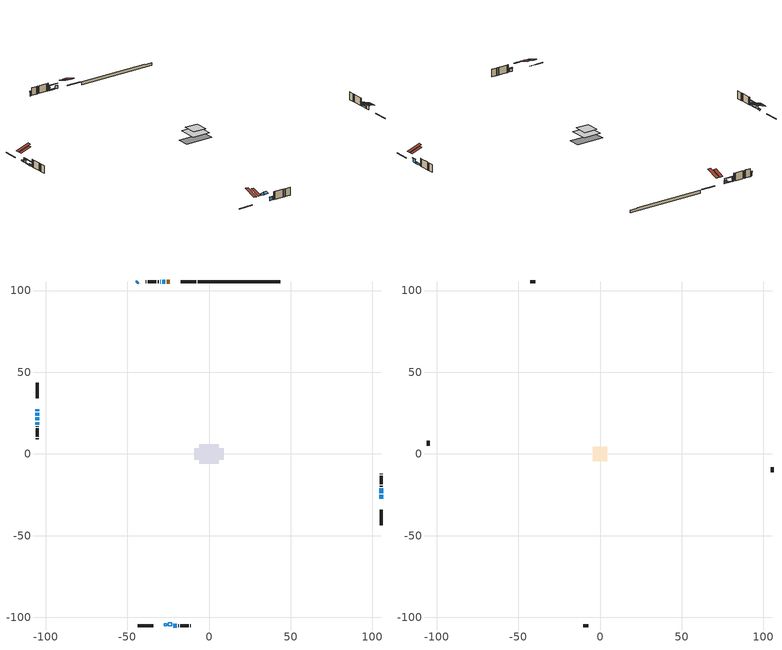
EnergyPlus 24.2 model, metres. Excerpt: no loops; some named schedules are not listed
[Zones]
conditioned space
 floor adiabatic (AdiabaticFloorConstruction): -5.83,-5.83 -5.83,5.83 5.83,5.83 5.83,-5.83 z3.39
 floor foundation (Slab1 construction): -9,-3.6 -9,3.6 9,3.6 9,-3.6 z-1.08
 wall outside (RimJoist1 construction): -7.74,105.22 -17.19,105.22 / -43.58,-105.22 -34.13,-105.22 / -105.22,43.58 -105.22,34.13 / 105.22,-43.58 105.22,-34.13 z0.95:1.25
 wall outside (AdiabaticWallConstruction 1): -24.04,105.22 -25.76,105.22 z0.95:2.98
 wall outside (AdiabaticWallConstruction): 105.22,-27.29 105.22,-25 / -43.58,105.22 -44.12,104.68 z0.95:3.39; -105.22,27.29 -105.22,26.22 z0.95:1.61; -105.22,25.29 -105.22,23.46 / -21.75,-105.22 -19.87,-105.22 z0.95:2.98; -26.68,105.22 -28.72,105.22 / -105.22,22.53 -105.22,20.5 z0.95:1.46; 105.22,-24.07 105.22,-20.82 / -105.22,19.57 -105.22,17.95 z0.95:1.92; -29.64,105.22 -29.85,105.22 z0.95:2.83
 wall outside (Wall1 construction): -30.78,105.22 -31.24,105.22 / -18.94,-105.22 -18.47,-105.22 / -105.22,17.02 -105.22,16.55 / 105.22,-19.89 105.22,-19.42 z0.95:5.83
 wall outside (Wall2 construction): -32.17,105.22 -37.36,105.22 / -17.54,-105.22 -12.35,-105.22 / -105.22,15.62 -105.22,10.43 / 105.22,-18.5 105.22,-13.3 z0.95:5.83
 wall outside (Wall3 construction): -38.29,105.22 -38.67,105.22 / -11.42,-105.22 -11.04,-105.22 / -105.22,9.5 -105.22,9.12 / 105.22,-12.38 105.22,-11.99 z0.95:5.83
 wall foundation (FoundationWall1 construction): -6.81,105.22,-1.08 -6.81,105.22,0.95 38.54,105.22,0.95 38.54,105.22,0.54 43.58,105.22,0.54 43.58,105.22,-1.08
 window (WindowConstruction): 105.22,-27.28 105.22,-25 z0.95:3.39
 window (WindowConstruction 6): -105.22,27.28 -105.22,26.22 z0.95:1.61
 window (WindowConstruction 7): -105.22,25.29 -105.22,23.46 z0.95:2.98
 window (WindowConstruction 8): -26.68,105.22 -28.71,105.22 z0.95:1.46
 window (WindowConstruction 9): -105.22,22.53 -105.22,20.5 z0.95:1.46
 window (WindowConstruction 1): -43.58,105.22 -44.12,104.68 z0.95:3.39
 window (WindowConstruction 2): 105.22,-24.07 105.22,-20.82 z0.95:1.92
 window (WindowConstruction 3): -29.64,105.22 -29.85,105.22 z0.95:2.83
 window (WindowConstruction 4): -21.75,-105.22 -19.87,-105.22 z0.95:2.98
 window (WindowConstruction 5): -105.22,19.57 -105.22,17.95 z0.95:1.92
 door (Door): -24.04,105.22 -25.76,105.22 z0.95:2.98
 ceiling adiabatic (AdiabaticFloorConstruction): 5.83,-5.83 5.83,5.83 -5.83,5.83 -5.83,-5.83 z3.39
 roof outside (Roof2 construction): -23.11,105.22,5.83 -23.11,98.23,8.16 -21.27,98.23,8.16 -21.27,105.22,5.83; -28.21,-105.22,5.83 -28.21,-98.23,8.16 -30.06,-98.23,8.16 -30.06,-105.22,5.83; -105.22,28.21,5.83 -98.23,28.21,8.16 -98.23,30.06,8.16 -105.22,30.06,5.83; 105.22,-28.21,5.83 98.23,-28.21,8.16 98.23,-30.06,8.16 105.22,-30.06,5.83
 roof outside (AdiabaticRoofConstruction): -25.76,-105.22,5.83 -25.76,-103.77,6.31 -27.29,-103.77,6.31 -27.29,-105.22,5.83; -22.68,-105.22,5.83 -22.68,-103.17,6.51 -24.83,-103.17,6.51 -24.83,-105.22,5.83
 skylight (SkylightConstruction): -25.76,-105.22,5.83 -25.76,-103.77,6.31 -27.28,-103.77,6.31 -27.28,-105.22,5.83
 skylight (SkylightConstruction 1): -22.68,-105.22,5.83 -22.68,-103.17,6.51 -24.83,-103.17,6.51 -24.83,-105.22,5.83
attic - vented
 floor to conditioned space (Floor1 construction Reversed): -4.33,-4.33 -4.33,4.33 4.33,4.33 4.33,-4.33 z5.83
 wall outside (Wall4 construction): -39.6,105.22 -42.65,105.22 / -10.11,-105.22 -7.06,-105.22 / -105.22,8.19 -105.22,5.14 / 105.22,-11.07 105.22,-8.01 z0.95:5.83
 roof outside (Roof1 construction): -20.34,105.22,5.83 -20.34,96.79,8.64 -18.12,96.79,8.64 -18.12,105.22,5.83; -30.98,-105.22,5.83 -30.98,-96.79,8.64 -33.2,-96.79,8.64 -33.2,-105.22,5.83; -105.22,30.98,5.83 -96.79,30.98,8.64 -96.79,33.2,8.64 -105.22,33.2,5.83; 105.22,-30.98,5.83 96.79,-30.98,8.64 96.79,-33.2,8.64 105.22,-33.2,5.83
shading: 105.22,-24.8 105.22,-27.49 105.63,-27.49 105.63,-24.8 z3.59; -105.22,26.02 -105.22,27.49 -105.63,27.49 -105.63,26.02 z1.81; -105.22,23.26 -105.22,25.49 -105.63,25.49 -105.63,23.26 z3.18; -31.35,105.22 -24.05,105.22 -24.05,105.63 -31.35,105.63 z4.1; -105.22,17.86 -105.22,25.17 -105.63,25.17 -105.63,17.86 z4.1; -44.26,104.53 -43.44,105.36 -43.73,105.65 -44.55,104.83 z3.59; 105.22,-20.62 105.22,-24.27 105.63,-24.27 105.63,-20.62 z2.12; -30.05,105.22 -29.44,105.22 -29.44,105.63 -30.05,105.63 z3.03; -19.67,-105.22 -21.95,-105.22 -21.95,-105.63 -19.67,-105.63 z3.18; -105.22,17.75 -105.22,19.77 -105.63,19.77 -105.63,17.75 z2.12
[Building]
Building 1: Terrain=Suburbs
[Site:Location]
Edmonton Intl AP_AB: Latitude {deg}=53.31; Longitude {deg}=-113.58; Time Zone {hr}=-7; Elevation {m}=723; Keep Site Location Information=Yes
[Site:GroundTemperature:Shallow]
-1.56185, -3.61833, -3.78302, -2.80711, 1.11059, 5.01004, 8.39065, 10.5322, 10.7141, 8.97234, 5.67794, 1.89811
[Site:WaterMainsTemperature]
Calculation Method=Schedule; Temperature Schedule=mains temperature schedule
[Material] Roughness=Rough; Thermal Absorptance=0.9
Name | Thickness {m} | Conductivity {W/m-K} | Density {kg/m3} | Specific Heat {J/kg-K} | Solar Absorptance | Visible Absorptance
asphalt or fiberglass shingles | 0.00635 | 0.162714 | 1121.4 | 1465.45 | 0.4 | 0.4
asphalt or fiberglass shingles 1 | 0.00635 | 0.162714 | 1121.4 | 1465.45 | 0.7 | 0.7
ceiling stud and cavity | 0.1397 | 0.0763592 | 65.682 | 1177.47 | 0.7 | 0.7
concrete 4.0 in. | 0.1016 | 1.803125 | 2242.8 | 837.4 | 0.7 | 0.7
concrete 8.0 in. | 0.2032 | 1.803125 | 2242.8 | 837.4 | 0.7 | 0.7
door material | 0.04445 | 0.188738 | 512.64 | 1214.23 | 0.7 | 0.7
exterior vertical ins | 0.00180759 | 0.029427 | 32.04 | 1214.23 | 0.7 | 0.7
floor covering | 0.0127 | 0.0433444 | 54.468 | 1339.84 | 0.6 | 0.6
floor rigid ins; roof rigid ins 1; wall rigid ins | 0.512978 | 0.029427 | 32.04 | 1214.23 | 0.7 | 0.7
floor stud and cavity | 0.1397 | 1.75129 | 37.0049 | 1207.88 | 0.7 | 0.7
furniture material conditioned space 1 | 0.1524 | 0.115458 | 640.8 | 1214.23 | 0.6 | 0.6
gypsum board | 0.0127 | 0.160291 | 801 | 837.4 | 0.6 | 0.6
osb sheathing 0.5 in. | 0.0127 | 0.115458 | 512.64 | 1214.23 | 0.7 | 0.7
osb sheathing 0.75 in. | 0.01905 | 0.115458 | 512.64 | 1214.23 | 0.7 | 0.7
rim joist stud and cavity | 0.0508 | 0.107068 | 50.32683 | 1063.81 | 0.6 | 0.6
roof rigid ins | 0.051816 | 0.029427 | 32.04 | 1214.23 | 0.7 | 0.7
roof stud and cavity | 0.2032 | 0.16976 | 78.34581 | 1123.46 | 0.7 | 0.7
roof stud and cavity 1 | 0.18415 | 1.78685 | 37.0049 | 1207.88 | 0.6 | 0.6
wall stud and cavity | 0.1397 | 0.0893451 | 139.0536 | 1170.24 | 0.7 | 0.7
wall stud and cavity 1 | 0.1397 | 0.084134 | 139.0536 | 1170.24 | 0.7 | 0.7
wall stud and cavity 2 | 0.1397 | 0.0923614 | 139.0536 | 1170.24 | 0.7 | 0.7
wall stud and cavity 3 | 0.0889 | 6.1454 | 50.32683 | 1063.81 | 0.6 | 0.6
wall stud and cavity 4 | 0.0889 | 0.380278 | 52.3479 | 1209.89 | 0.7 | 0.7
wall stud and cavity 5 | 0.0889 | 0.391764 | 83.0341 | 1211.67 | 0.7 | 0.7
wood siding | 0.0254 | 0.102417 | 544.68 | 1172.36 | 0.4 | 0.4
wood siding 1 | 0.00254 | 0.102417 | 544.68 | 1172.36 | 0.4 | 0.4
wood siding 2; wood siding 3; wood siding 4 | 0.0254 | 0.102417 | 544.68 | 1172.36 | 0.7 | 0.7
[WindowMaterial:SimpleGlazingSystem]
Name | U-Factor {W/m2-K} | Solar Heat Gain Coefficient
SkylightMaterial | 4.24289 | 0.7482
SkylightMaterial 1 | 3.87048 | 0.7511
WindowMaterial | 2.929848 | 0.66
WindowMaterial 1 | 1.82604 | 0.51
WindowMaterial 2 | 3.15243 | 0.45
WindowMaterial 3 | 4.20286 | 0.68
WindowMaterial 4 | 2.0191 | 0.45
WindowMaterial 5 | 4.21762 | 0.68
WindowMaterial 6 | 5.10679 | 0.5
[Construction]
AdiabaticFloorConstruction: floor stud and cavity, floor rigid ins, osb sheathing 0.75 in., floor covering
AdiabaticRoofConstruction: asphalt or fiberglass shingles 1, roof rigid ins 1, osb sheathing 0.75 in., roof stud and cavity 1
AdiabaticWallConstruction: wood siding 3, wall rigid ins, wall stud and cavity 4, gypsum board
AdiabaticWallConstruction 1: wood siding 4, wall rigid ins, wall stud and cavity 4, gypsum board
Door: door material
Floor1 construction Reversed: gypsum board, ceiling stud and cavity
FoundationWall1 construction: concrete 8.0 in.
furniture construction conditioned space 1: furniture material conditioned space 1
PartitionWallConstruction: gypsum board, wall stud and cavity 5, gypsum board
RimJoist1 construction: wood siding 2, rim joist stud and cavity
Roof1 construction: asphalt or fiberglass shingles
Roof2 construction: asphalt or fiberglass shingles, roof rigid ins, osb sheathing 0.75 in., roof stud and cavity, gypsum board
SkylightConstruction: SkylightMaterial
SkylightConstruction 1: SkylightMaterial 1
Slab1 construction: concrete 4.0 in.
Wall1 construction: wood siding, osb sheathing 0.5 in., wall stud and cavity, gypsum board
Wall2 construction: wood siding, osb sheathing 0.5 in., wall stud and cavity 1, gypsum board
Wall3 construction: wood siding, osb sheathing 0.5 in., wall stud and cavity 2, gypsum board
Wall4 construction: wood siding 1, wall stud and cavity 3
WindowConstruction; WindowConstruction 1: WindowMaterial
WindowConstruction 2; WindowConstruction 5: WindowMaterial 1
WindowConstruction 3: WindowMaterial 2
WindowConstruction 4: WindowMaterial 3
WindowConstruction 6: WindowMaterial 4
WindowConstruction 7: WindowMaterial 5
WindowConstruction 8; WindowConstruction 9: WindowMaterial 6
[Zone] Multiplier=1; Part of Total Floor Area=Yes
Name | Volume {m3}
attic - vented | 34.1163
conditioned space | 647.9
[Space]
Name | Zone | Volume {m3}
attic - vented 1 | attic - vented | 34.1163
conditioned space 1 | conditioned space | 647.9
[ZoneInfiltration:EffectiveLeakageArea]
infil attic - vented 1: Zone or Space=attic - vented 1; Schedule=Always On Discrete; Effective Air Leakage Area {cm2}=2602.78; Stack Coefficient=0.000534423; Wind Coefficient=1.56193e-05
[ZoneMixing]
whole house fan mix: Zone or Space=attic - vented; Schedule=Always On Continuous; Design Flow Rate Calculation Method=Flow/Zone; Design Flow Rate {m3/s}=0; Source Zone or Space=conditioned space
[SurfaceProperty:ExposedFoundationPerimeter]
Slab1: Exposed Perimeter Calculation Method=TotalExposedPerimeter; Total Exposed Perimeter {m}=50.395
[InternalMass] Zone or ZoneList=conditioned space; Space or SpaceList=conditioned space 1
Name | Construction | Surface Area {m2}
furniture mass conditioned space 1 | furniture construction conditioned space 1 | 106.284
partition wall mass | PartitionWallConstruction | 265.71
[Lights]
interior lighting: Zone or ZoneList or Space or SpaceList=conditioned space 1; Schedule=interior lighting schedule; Design Level Calculation Method=LightingLevel; Lighting Level {W}=343.2; Return Air Fraction=0; Fraction Radiant=0.6; Fraction Visible=0.2; Fraction Replaceable=1
[People]
occupants: Zone or ZoneList or Space or SpaceList=conditioned space 1; Number of People Schedule=occupants schedule; Number of People Calculation Method=People; Number of People=3; Fraction Radiant=0.314171; Sensible Heat Fraction=0.56303; Activity Level Schedule=occupants activity schedule; Carbon Dioxide Generation Rate {m3/s-W}=0; Enable ASHRAE 55 Comfort Warnings=No; Mean Radiant Temperature Calculation Type=EnclosureAveraged
[ElectricEquipment] Zone or ZoneList or Space or SpaceList=conditioned space 1; Design Level Calculation Method=EquipmentLevel
Name | Schedule | Design Level {W} | Fraction Latent | Fraction Radiant | Fraction Lost
clothes dryer | clothes dryer schedule | 140.772 | 0.015 | 0.081 | 0.85
clothes washer | clothes washer schedule | 32.1985 | 0.03 | 0.162 | 0.7
cooking range | cooking range schedule | 215.147 | 0.08 | 0.432 | 0.2
dishwasher | dishwasher schedule | 66.8632 | 0.3 | 0.18 | 0.4
fridge | fridge schedule | 72.9452 | 0 | 0.6 | 0
mech vent bath fan 0 | mech vent bath fan 0 schedule | 50.2 | 0 | 0 | 1
mech vent bath fan 1 | mech vent bath fan 1 schedule | 50.2 | 0 | 0 | 1
mech vent house fan | mech vent house fan schedule | 0 | 0 | 0 | 1
mech vent house fan cfis | mech vent house fan cfis schedule | 0 | 0 | 0 | 0
mech vent range fan 0 | mech vent range fan 0 schedule | 57 | 0 | 0 | 1
misc plug loads | misc plug loads schedule | 494.7 | 0.045 | 0.513 | 0.1
whole house fan | Always On Discrete | 0 | 0 | 0 | 1
[OtherEquipment] Zone or ZoneList or Space or SpaceList=conditioned space 1; Design Level Calculation Method=EquipmentLevel
Name | Fuel Type | Schedule | Design Level {W} | Fraction Latent | Fraction Radiant | Fraction Lost
clothes dryer 1 | Electricity | clothes dryer schedule | 0 | 0.015 | 0.081 | 0.85
cooking range 1 | Electricity | cooking range schedule | 0 | 0.08 | 0.432 | 0.2
general water use latent | None | general water use schedule | 62.594 | 1 | 0 | 0
general water use sensible | None | general water use schedule | -61.6891 | 0 | 0.6 | 0
mech vent house fan latent load | None | Always On Discrete | 0 | 1 | 0 | 0
mech vent house fan sensible load | None | Always On Discrete | 0 | 0 | 0 | 0
water heater energy adjustment1 | NaturalGas | Always On Discrete | 0.01 | 0 | 0 | 1
[ZoneInfiltration:DesignFlowRate] Zone or ZoneList or Space or SpaceList=conditioned space 1; Schedule=Always On Discrete; Design Flow Rate Calculation Method=Flow/Zone; Design Flow Rate {m3/s}=0
infil flow; natural vent flow; whole house fan flow
[Foundation:Kiva]
Foundation Kiva 1: Initial Indoor Air Temperature {C}=18; Wall Height Above Grade {m}=0.950001; Wall Depth Below Slab {m}=0.2032; Custom Block Material Name 1=exterior vertical ins; Custom Block Depth 1 {m}=2.03; Custom Block X Position 1 {m}=0.2032; Custom Block Z Position 1 {m}=0
[Foundation:Kiva:Settings]
Soil Conductivity {W/m-K}=0.849921; Soil Density {kg/m3}=1842.3; Soil Specific Heat {J/kg-K}=418.7; Ground Solar Absorptivity=0.9; Ground Thermal Absorptivity=0.9; Ground Surface Roughness {m}=0.03; Far-Field Width {m}=40; Deep-Ground Boundary Condition=ZeroFlux; Deep-Ground Depth {m}=40; Minimum Cell Dimension {m}=0.2; Maximum Cell Growth Coefficient=3; Simulation Timestep=Timestep
[Exterior:Lights]
exterior lighting: Schedule=exterior lighting schedule; Design Level {W}=75.6
[Schedule:Constant]
Name | Hourly Value
Always On Continuous; mech vent house fan schedule; mech vent house fan cfis schedule; Always On Discrete | 1
occupants activity schedule | 117.228
fridge schedule | 0
[Schedule:Week:Daily]
interior lighting schedule Week Rule - Jan1-Jan27: interior lighting schedule day, interior lighting schedule day, interior lighting schedule day, interior lighting schedule day, interior lighting schedule day, interior lighting schedule day, interior lighting schedule day, interior lighting schedule default day, interior lighting schedule default day, interior lighting schedule default day, interior lighting schedule default day, interior lighting schedule default day
interior lighting schedule Week Rule - Jan28-Feb3: interior lighting schedule day, interior lighting schedule day, interior lighting schedule day, interior lighting schedule day, interior lighting schedule day 1, interior lighting schedule day 1, interior lighting schedule day 1, interior lighting schedule default day, interior lighting schedule default day, interior lighting schedule default day, interior lighting schedule default day, interior lighting schedule default day
interior lighting schedule Week Rule - Feb4-Feb24: interior lighting schedule day 1, interior lighting schedule day 1, interior lighting schedule day 1, interior lighting schedule day 1, interior lighting schedule day 1, interior lighting schedule day 1, interior lighting schedule day 1, interior lighting schedule default day, interior lighting schedule default day, interior lighting schedule default day, interior lighting schedule default day, interior lighting schedule default day
interior lighting schedule Week Rule - Feb25-Mar3: interior lighting schedule day 1, interior lighting schedule day 1, interior lighting schedule day 1, interior lighting schedule day 1, interior lighting schedule day 2, interior lighting schedule day 2, interior lighting schedule day 2, interior lighting schedule default day, interior lighting schedule default day, interior lighting schedule default day, interior lighting schedule default day, interior lighting schedule default day
interior lighting schedule Week Rule - Mar4-Mar31: interior lighting schedule day 2, interior lighting schedule day 2, interior lighting schedule day 2, interior lighting schedule day 2, interior lighting schedule day 2, interior lighting schedule day 2, interior lighting schedule day 2, interior lighting schedule default day, interior lighting schedule default day, interior lighting schedule default day, interior lighting schedule default day, interior lighting schedule default day
interior lighting schedule Week Rule - Apr1-Apr28: interior lighting schedule day 3, interior lighting schedule day 3, interior lighting schedule day 3, interior lighting schedule day 3, interior lighting schedule day 3, interior lighting schedule day 3, interior lighting schedule day 3, interior lighting schedule default day, interior lighting schedule default day, interior lighting schedule default day, interior lighting schedule default day, interior lighting schedule default day
interior lighting schedule Week Rule - Apr29-May5: interior lighting schedule day 3, interior lighting schedule day 3, interior lighting schedule day 4, interior lighting schedule day 4, interior lighting schedule day 4, interior lighting schedule day 4, interior lighting schedule day 4, interior lighting schedule default day, interior lighting schedule default day, interior lighting schedule default day, interior lighting schedule default day, interior lighting schedule default day
interior lighting schedule Week Rule - May6-May26: interior lighting schedule day 4, interior lighting schedule day 4, interior lighting schedule day 4, interior lighting schedule day 4, interior lighting schedule day 4, interior lighting schedule day 4, interior lighting schedule day 4, interior lighting schedule default day, interior lighting schedule default day, interior lighting schedule default day, interior lighting schedule default day, interior lighting schedule default day
interior lighting schedule Week Rule - May27-Jun2: interior lighting schedule day 4, interior lighting schedule day 4, interior lighting schedule day 4, interior lighting schedule day 4, interior lighting schedule day 4, interior lighting schedule day 5, interior lighting schedule day 5, interior lighting schedule default day, interior lighting schedule default day, interior lighting schedule default day, interior lighting schedule default day, interior lighting schedule default day
interior lighting schedule Week Rule - Jun3-Jun30: interior lighting schedule day 5, interior lighting schedule day 5, interior lighting schedule day 5, interior lighting schedule day 5, interior lighting schedule day 5, interior lighting schedule day 5, interior lighting schedule day 5, interior lighting schedule default day, interior lighting schedule default day, interior lighting schedule default day, interior lighting schedule default day, interior lighting schedule default day
interior lighting schedule Week Rule - Jul1-Jul28: interior lighting schedule day 6, interior lighting schedule day 6, interior lighting schedule day 6, interior lighting schedule day 6, interior lighting schedule day 6, interior lighting schedule day 6, interior lighting schedule day 6, interior lighting schedule default day, interior lighting schedule default day, interior lighting schedule default day, interior lighting schedule default day, interior lighting schedule default day
interior lighting schedule Week Rule - Jul29-Aug4: interior lighting schedule day 6, interior lighting schedule day 6, interior lighting schedule day 6, interior lighting schedule day 7, interior lighting schedule day 7, interior lighting schedule day 7, interior lighting schedule day 7, interior lighting schedule default day, interior lighting schedule default day, interior lighting schedule default day, interior lighting schedule default day, interior lighting schedule default day
interior lighting schedule Week Rule - Aug5-Aug25: interior lighting schedule day 7, interior lighting schedule day 7, interior lighting schedule day 7, interior lighting schedule day 7, interior lighting schedule day 7, interior lighting schedule day 7, interior lighting schedule day 7, interior lighting schedule default day, interior lighting schedule default day, interior lighting schedule default day, interior lighting schedule default day, interior lighting schedule default day
interior lighting schedule Week Rule - Aug26-Sep1: interior lighting schedule day 7, interior lighting schedule day 7, interior lighting schedule day 7, interior lighting schedule day 7, interior lighting schedule day 7, interior lighting schedule day 7, interior lighting schedule day 8, interior lighting schedule default day, interior lighting schedule default day, interior lighting schedule default day, interior lighting schedule default day, interior lighting schedule default day
interior lighting schedule Week Rule - Sep2-Sep29: interior lighting schedule day 8, interior lighting schedule day 8, interior lighting schedule day 8, interior lighting schedule day 8, interior lighting schedule day 8, interior lighting schedule day 8, interior lighting schedule day 8, interior lighting schedule default day, interior lighting schedule default day, interior lighting schedule default day, interior lighting schedule default day, interior lighting schedule default day
interior lighting schedule Week Rule - Sep30-Oct6: interior lighting schedule day 8, interior lighting schedule day 9, interior lighting schedule day 9, interior lighting schedule day 9, interior lighting schedule day 9, interior lighting schedule day 9, interior lighting schedule day 9, interior lighting schedule default day, interior lighting schedule default day, interior lighting schedule default day, interior lighting schedule default day, interior lighting schedule default day
interior lighting schedule Week Rule - Oct7-Oct27: interior lighting schedule day 9, interior lighting schedule day 9, interior lighting schedule day 9, interior lighting schedule day 9, interior lighting schedule day 9, interior lighting schedule day 9, interior lighting schedule day 9, interior lighting schedule default day, interior lighting schedule default day, interior lighting schedule default day, interior lighting schedule default day, interior lighting schedule default day
interior lighting schedule Week Rule - Oct28-Nov3: interior lighting schedule day 9, interior lighting schedule day 9, interior lighting schedule day 9, interior lighting schedule day 9, interior lighting schedule day 10, interior lighting schedule day 10, interior lighting schedule day 10, interior lighting schedule default day, interior lighting schedule default day, interior lighting schedule default day, interior lighting schedule default day, interior lighting schedule default day
interior lighting schedule Week Rule - Nov4-Nov24: interior lighting schedule day 10, interior lighting schedule day 10, interior lighting schedule day 10, interior lighting schedule day 10, interior lighting schedule day 10, interior lighting schedule day 10, interior lighting schedule day 10, interior lighting schedule default day, interior lighting schedule default day, interior lighting schedule default day, interior lighting schedule default day, interior lighting schedule default day
interior lighting schedule Week Rule - Nov25-Dec1: interior lighting schedule day 10, interior lighting schedule day 10, interior lighting schedule day 10, interior lighting schedule day 10, interior lighting schedule day 10, interior lighting schedule day 10, interior lighting schedule day 11, interior lighting schedule default day, interior lighting schedule default day, interior lighting schedule default day, interior lighting schedule default day, interior lighting schedule default day
interior lighting schedule Week Rule - Dec2-Dec31: interior lighting schedule day 11, interior lighting schedule day 11, interior lighting schedule day 11, interior lighting schedule day 11, interior lighting schedule day 11, interior lighting schedule day 11, interior lighting schedule day 11, interior lighting schedule default day, interior lighting schedule default day, interior lighting schedule default day, interior lighting schedule default day, interior lighting schedule default day
occupants schedule Week Rule - Jan1-Dec31: occupants schedule day, occupants schedule day, occupants schedule day, occupants schedule day, occupants schedule day, occupants schedule day, occupants schedule day, occupants schedule default day, occupants schedule default day, occupants schedule default day, occupants schedule default day, occupants schedule default day
clothes dryer schedule Week Rule - Jan1-Dec31: clothes dryer schedule day, clothes dryer schedule day, clothes dryer schedule day, clothes dryer schedule day, clothes dryer schedule day, clothes dryer schedule day, clothes dryer schedule day, clothes dryer schedule default day, clothes dryer schedule default day, clothes dryer schedule default day, clothes dryer schedule default day, clothes dryer schedule default day
clothes washer schedule Week Rule - Jan1-Dec31: clothes washer schedule day, clothes washer schedule day, clothes washer schedule day, clothes washer schedule day, clothes washer schedule day, clothes washer schedule day, clothes washer schedule day, clothes washer schedule default day, clothes washer schedule default day, clothes washer schedule default day, clothes washer schedule default day, clothes washer schedule default day
cooking range schedule Week Rule - Jan1-Dec31: cooking range schedule day, cooking range schedule day, cooking range schedule day, cooking range schedule day, cooking range schedule day, cooking range schedule day, cooking range schedule day, cooking range schedule default day, cooking range schedule default day, cooking range schedule default day, cooking range schedule default day, cooking range schedule default day
dishwasher schedule Week Rule - Jan1-Dec31: dishwasher schedule day, dishwasher schedule day, dishwasher schedule day, dishwasher schedule day, dishwasher schedule day, dishwasher schedule day, dishwasher schedule day, dishwasher schedule default day, dishwasher schedule default day, dishwasher schedule default day, dishwasher schedule default day, dishwasher schedule default day
mech vent bath fan 0 schedule Week Rule - Jan1-Dec31: mech vent bath fan 0 schedule day, mech vent bath fan 0 schedule day, mech vent bath fan 0 schedule day, mech vent bath fan 0 schedule day, mech vent bath fan 0 schedule day, mech vent bath fan 0 schedule day, mech vent bath fan 0 schedule day, mech vent bath fan 0 schedule default day, mech vent bath fan 0 schedule default day, mech vent bath fan 0 schedule default day, mech vent bath fan 0 schedule default day, mech vent bath fan 0 schedule default day
mech vent bath fan 1 schedule Week Rule - Jan1-Dec31: mech vent bath fan 1 schedule day, mech vent bath fan 1 schedule day, mech vent bath fan 1 schedule day, mech vent bath fan 1 schedule day, mech vent bath fan 1 schedule day, mech vent bath fan 1 schedule day, mech vent bath fan 1 schedule day, mech vent bath fan 1 schedule default day, mech vent bath fan 1 schedule default day, mech vent bath fan 1 schedule default day, mech vent bath fan 1 schedule default day, mech vent bath fan 1 schedule default day
mech vent range fan 0 schedule Week Rule - Jan1-Dec31: mech vent range fan 0 schedule day, mech vent range fan 0 schedule day, mech vent range fan 0 schedule day, mech vent range fan 0 schedule day, mech vent range fan 0 schedule day, mech vent range fan 0 schedule day, mech vent range fan 0 schedule day, mech vent range fan 0 schedule default day, mech vent range fan 0 schedule default day, mech vent range fan 0 schedule default day, mech vent range fan 0 schedule default day, mech vent range fan 0 schedule default day
misc plug loads schedule Week Rule - Jan1-Dec31: misc plug loads schedule day, misc plug loads schedule day, misc plug loads schedule day, misc plug loads schedule day, misc plug loads schedule day, misc plug loads schedule day, misc plug loads schedule day, misc plug loads schedule default day, misc plug loads schedule default day, misc plug loads schedule default day, misc plug loads schedule default day, misc plug loads schedule default day
general water use schedule Week Rule - Jan1-Dec31: general water use schedule day, general water use schedule day, general water use schedule day, general water use schedule day, general water use schedule day, general water use schedule day, general water use schedule day, general water use schedule default day, general water use schedule default day, general water use schedule default day, general water use schedule default day, general water use schedule default day
exterior lighting schedule Week Rule - Jan1-Jan27: exterior lighting schedule day, exterior lighting schedule day, exterior lighting schedule day, exterior lighting schedule day, exterior lighting schedule day, exterior lighting schedule day, exterior lighting schedule day, exterior lighting schedule default day, exterior lighting schedule default day, exterior lighting schedule default day, exterior lighting schedule default day, exterior lighting schedule default day
exterior lighting schedule Week Rule - Jan28-Feb3: exterior lighting schedule day, exterior lighting schedule day, exterior lighting schedule day, exterior lighting schedule day, exterior lighting schedule day 1, exterior lighting schedule day 1, exterior lighting schedule day 1, exterior lighting schedule default day, exterior lighting schedule default day, exterior lighting schedule default day, exterior lighting schedule default day, exterior lighting schedule default day
exterior lighting schedule Week Rule - Feb4-Feb24: exterior lighting schedule day 1, exterior lighting schedule day 1, exterior lighting schedule day 1, exterior lighting schedule day 1, exterior lighting schedule day 1, exterior lighting schedule day 1, exterior lighting schedule day 1, exterior lighting schedule default day, exterior lighting schedule default day, exterior lighting schedule default day, exterior lighting schedule default day, exterior lighting schedule default day
exterior lighting schedule Week Rule - Feb25-Mar3: exterior lighting schedule day 1, exterior lighting schedule day 1, exterior lighting schedule day 1, exterior lighting schedule day 1, exterior lighting schedule day 2, exterior lighting schedule day 2, exterior lighting schedule day 2, exterior lighting schedule default day, exterior lighting schedule default day, exterior lighting schedule default day, exterior lighting schedule default day, exterior lighting schedule default day
exterior lighting schedule Week Rule - Mar4-Mar31: exterior lighting schedule day 2, exterior lighting schedule day 2, exterior lighting schedule day 2, exterior lighting schedule day 2, exterior lighting schedule day 2, exterior lighting schedule day 2, exterior lighting schedule day 2, exterior lighting schedule default day, exterior lighting schedule default day, exterior lighting schedule default day, exterior lighting schedule default day, exterior lighting schedule default day
exterior lighting schedule Week Rule - Apr1-Apr28: exterior lighting schedule day 3, exterior lighting schedule day 3, exterior lighting schedule day 3, exterior lighting schedule day 3, exterior lighting schedule day 3, exterior lighting schedule day 3, exterior lighting schedule day 3, exterior lighting schedule default day, exterior lighting schedule default day, exterior lighting schedule default day, exterior lighting schedule default day, exterior lighting schedule default day
exterior lighting schedule Week Rule - Apr29-May5: exterior lighting schedule day 3, exterior lighting schedule day 3, exterior lighting schedule day 4, exterior lighting schedule day 4, exterior lighting schedule day 4, exterior lighting schedule day 4, exterior lighting schedule day 4, exterior lighting schedule default day, exterior lighting schedule default day, exterior lighting schedule default day, exterior lighting schedule default day, exterior lighting schedule default day
exterior lighting schedule Week Rule - May6-May26: exterior lighting schedule day 4, exterior lighting schedule day 4, exterior lighting schedule day 4, exterior lighting schedule day 4, exterior lighting schedule day 4, exterior lighting schedule day 4, exterior lighting schedule day 4, exterior lighting schedule default day, exterior lighting schedule default day, exterior lighting schedule default day, exterior lighting schedule default day, exterior lighting schedule default day
exterior lighting schedule Week Rule - May27-Jun2: exterior lighting schedule day 4, exterior lighting schedule day 4, exterior lighting schedule day 4, exterior lighting schedule day 4, exterior lighting schedule day 4, exterior lighting schedule day 5, exterior lighting schedule day 5, exterior lighting schedule default day, exterior lighting schedule default day, exterior lighting schedule default day, exterior lighting schedule default day, exterior lighting schedule default day
exterior lighting schedule Week Rule - Jun3-Jun30: exterior lighting schedule day 5, exterior lighting schedule day 5, exterior lighting schedule day 5, exterior lighting schedule day 5, exterior lighting schedule day 5, exterior lighting schedule day 5, exterior lighting schedule day 5, exterior lighting schedule default day, exterior lighting schedule default day, exterior lighting schedule default day, exterior lighting schedule default day, exterior lighting schedule default day
exterior lighting schedule Week Rule - Jul1-Jul28: exterior lighting schedule day 6, exterior lighting schedule day 6, exterior lighting schedule day 6, exterior lighting schedule day 6, exterior lighting schedule day 6, exterior lighting schedule day 6, exterior lighting schedule day 6, exterior lighting schedule default day, exterior lighting schedule default day, exterior lighting schedule default day, exterior lighting schedule default day, exterior lighting schedule default day
exterior lighting schedule Week Rule - Jul29-Aug4: exterior lighting schedule day 6, exterior lighting schedule day 6, exterior lighting schedule day 6, exterior lighting schedule day 7, exterior lighting schedule day 7, exterior lighting schedule day 7, exterior lighting schedule day 7, exterior lighting schedule default day, exterior lighting schedule default day, exterior lighting schedule default day, exterior lighting schedule default day, exterior lighting schedule default day
exterior lighting schedule Week Rule - Aug5-Aug25: exterior lighting schedule day 7, exterior lighting schedule day 7, exterior lighting schedule day 7, exterior lighting schedule day 7, exterior lighting schedule day 7, exterior lighting schedule day 7, exterior lighting schedule day 7, exterior lighting schedule default day, exterior lighting schedule default day, exterior lighting schedule default day, exterior lighting schedule default day, exterior lighting schedule default day
[Schedule:Year]
interior lighting schedule: interior lighting schedule Week Rule - Jan1-Jan27, 1, 1, 1, 27, interior lighting schedule Week Rule - Jan28-Feb3, 1, 28, 2, 3, interior lighting schedule Week Rule - Feb4-Feb24, 2, 4, 2, 24, interior lighting schedule Week Rule - Feb25-Mar3, 2, 25, 3, 3, interior lighting schedule Week Rule - Mar4-Mar31, 3, 4, 3, 31, interior lighting schedule Week Rule - Apr1-Apr28, 4, 1, 4, 28, interior lighting schedule Week Rule - Apr29-May5, 4, 29, 5, 5, interior lighting schedule Week Rule - May6-May26, 5, 6, 5, 26, interior lighting schedule Week Rule - May27-Jun2, 5, 27, 6, 2, interior lighting schedule Week Rule - Jun3-Jun30, 6, 3, 6, 30, interior lighting schedule Week Rule - Jul1-Jul28, 7, 1, 7, 28, interior lighting schedule Week Rule - Jul29-Aug4, 7, 29, 8, 4, interior lighting schedule Week Rule - Aug5-Aug25, 8, 5, 8, 25, interior lighting schedule Week Rule - Aug26-Sep1, 8, 26, 9, 1, interior lighting schedule Week Rule - Sep2-Sep29, 9, 2, 9, 29, interior lighting schedule Week Rule - Sep30-Oct6, 9, 30, 10, 6, interior lighting schedule Week Rule - Oct7-Oct27, 10, 7, 10, 27, interior lighting schedule Week Rule - Oct28-Nov3, 10, 28, 11, 3, interior lighting schedule Week Rule - Nov4-Nov24, 11, 4, 11, 24, interior lighting schedule Week Rule - Nov25-Dec1, 11, 25, 12, 1, interior lighting schedule Week Rule - Dec2-Dec31, 12, 2, 12, 31
occupants schedule: occupants schedule Week Rule - Jan1-Dec31, 1, 1, 12, 31
clothes dryer schedule: clothes dryer schedule Week Rule - Jan1-Dec31, 1, 1, 12, 31
clothes washer schedule: clothes washer schedule Week Rule - Jan1-Dec31, 1, 1, 12, 31
cooking range schedule: cooking range schedule Week Rule - Jan1-Dec31, 1, 1, 12, 31
dishwasher schedule: dishwasher schedule Week Rule - Jan1-Dec31, 1, 1, 12, 31
mech vent bath fan 0 schedule: mech vent bath fan 0 schedule Week Rule - Jan1-Dec31, 1, 1, 12, 31
mech vent bath fan 1 schedule: mech vent bath fan 1 schedule Week Rule - Jan1-Dec31, 1, 1, 12, 31
mech vent range fan 0 schedule: mech vent range fan 0 schedule Week Rule - Jan1-Dec31, 1, 1, 12, 31
misc plug loads schedule: misc plug loads schedule Week Rule - Jan1-Dec31, 1, 1, 12, 31
general water use schedule: general water use schedule Week Rule - Jan1-Dec31, 1, 1, 12, 31
exterior lighting schedule: exterior lighting schedule Week Rule - Jan1-Jan27, 1, 1, 1, 27, exterior lighting schedule Week Rule - Jan28-Feb3, 1, 28, 2, 3, exterior lighting schedule Week Rule - Feb4-Feb24, 2, 4, 2, 24, exterior lighting schedule Week Rule - Feb25-Mar3, 2, 25, 3, 3, exterior lighting schedule Week Rule - Mar4-Mar31, 3, 4, 3, 31, exterior lighting schedule Week Rule - Apr1-Apr28, 4, 1, 4, 28, exterior lighting schedule Week Rule - Apr29-May5, 4, 29, 5, 5, exterior lighting schedule Week Rule - May6-May26, 5, 6, 5, 26, exterior lighting schedule Week Rule - May27-Jun2, 5, 27, 6, 2, exterior lighting schedule Week Rule - Jun3-Jun30, 6, 3, 6, 30, exterior lighting schedule Week Rule - Jul1-Jul28, 7, 1, 7, 28, exterior lighting schedule Week Rule - Jul29-Aug4, 7, 29, 8, 4, exterior lighting schedule Week Rule - Aug5-Aug25, 8, 5, 8, 25, exterior lighting schedule Week Rule - Aug26-Sep1, 8, 26, 9, 1, exterior lighting schedule Week Rule - Sep2-Sep29, 9, 2, 9, 29, exterior lighting schedule Week Rule - Sep30-Oct6, 9, 30, 10, 6, exterior lighting schedule Week Rule - Oct7-Oct27, 10, 7, 10, 27, exterior lighting schedule Week Rule - Oct28-Nov3, 10, 28, 11, 3, exterior lighting schedule Week Rule - Nov4-Nov24, 11, 4, 11, 24, exterior lighting schedule Week Rule - Nov25-Dec1, 11, 25, 12, 1, exterior lighting schedule Week Rule - Dec2-Dec31, 12, 2, 12, 31
[Schedule:Compact]
mains temperature schedule: Through: 01/01, For: AllDays, Until: 24:00, 3.97167, Through: 01/02, For: AllDays, Until: 24:00, 3.90778, Through: 01/03, For: AllDays, Until: 24:00, 3.84556, Through: 01/04, For: AllDays, Until: 24:00, 3.78389, Through: 01/05, For: AllDays, Until: 24:00, 3.72278, Through: 01/06, For: AllDays, Until: 24:00, 3.66278, Through: 01/07, For: AllDays, Until: 24:00, 3.60389, Through: 01/08, For: AllDays, Until: 24:00, 3.54556, Through: 01/09, For: AllDays, Until: 24:00, 3.48833, Through: 01/10, For: AllDays, Until: 24:00, 3.43167, Through: 01/11, For: AllDays, Until: 24:00, 3.37611, Through: 01/12, For: AllDays, Until: 24:00, 3.32167, Through: 01/13, For: AllDays, Until: 24:00, 3.26833, Through: 01/14, For: AllDays, Until: 24:00, 3.21556, Through: 01/15, For: AllDays, Until: 24:00, 3.16444, Through: 01/16, For: AllDays, Until: 24:00, 3.11389, Through: 01/17, For: AllDays, Until: 24:00, 3.06444, Through: 01/18, For: AllDays, Until: 24:00, 3.01611, Through: 01/19, For: AllDays, Until: 24:00, 2.96889, Through: 01/20, For: AllDays, Until: 24:00, 2.92278, Through: 01/21, For: AllDays, Until: 24:00, 2.87722, Through: 01/22, For: AllDays, Until: 24:00, 2.83333, Through: 01/23, For: AllDays, Until: 24:00, 2.79056, Through: 01/24, For: AllDays, Until: 24:00, 2.74889, Through: 01/25, For: AllDays, Until: 24:00, 2.70833, Through: 01/26, For: AllDays, Until: 24:00, 2.66889, Through: 01/27, For: AllDays, Until: 24:00, 2.63056, Through: 01/28, For: AllDays, Until: 24:00, 2.59333, Through: 01/29, For: AllDays, Until: 24:00, 2.55778, Through: 01/30, For: AllDays, Until: 24:00, 2.52278, Through: 01/31, For: AllDays, Until: 24:00, 2.48944, Through: 02/01, For: AllDays, Until: 24:00, 2.45722, Through: 02/02, For: AllDays, Until: 24:00, 2.42611, Through: 02/03, For: AllDays, Until: 24:00, 2.39667, Through: 02/04, For: AllDays, Until: 24:00, 2.36833, Through: 02/05, For: AllDays, Until: 24:00, 2.34111, Through: 02/06, For: AllDays, Until: 24:00, 2.315, Through: 02/07, For: AllDays, Until: 24:00, 2.29056, Through: 02/08, For: AllDays, Until: 24:00, 2.26722, Through: 02/09, For: AllDays, Until: 24:00, 2.245, Through: 02/10, For: AllDays, Until: 24:00, 2.22444, Through: 02/11, For: AllDays, Until: 24:00, 2.20444, Through: 02/12, For: AllDays, Until: 24:00, 2.18667, Through: 02/13, For: AllDays, Until: 24:00, 2.17, Through: 02/14, For: AllDays, Until: 24:00, 2.15444, Through: 02/15, For: AllDays, Until: 24:00, 2.14, Through: 02/16, For: AllDays, Until: 24:00, 2.12722, Through: 02/17, For: AllDays, Until: 24:00, 2.11556, Through: 02/18, For: AllDays, Until: 24:00, 2.10556, Through: 02/19, For: AllDays, Until: 24:00, 2.09667, Through: 02/20, For: AllDays, Until: 24:00, 2.08889, Through: 02/21, For: AllDays, Until: 24:00, 2.08278, Through: 02/22, For: AllDays, Until: 24:00, 2.07833, Through: 02/23, For: AllDays, Until: 24:00, 2.07444, Through: 02/24, For: AllDays, Until: 24:00, 2.07278, Through: 02/25, For: AllDays, Until: 24:00, 2.07167, Through: 02/26, For: AllDays, Until: 24:00, 2.07222, Through: 02/27, For: AllDays, Until: 24:00, 2.07444, Through: 02/28, For: AllDays, Until: 24:00, 2.07778, Through: 03/01, For: AllDays, Until: 24:00, 2.08222, Through: 03/02, For: AllDays, Until: 24:00, 2.08833, Through: 03/03, For: AllDays, Until: 24:00, 2.09556, Through: 03/04, For: AllDays, Until: 24:00, 2.10444, Through: 03/05, For: AllDays, Until: 24:00, 2.11444, Through: 03/06, For: AllDays, Until: 24:00, 2.12556, Through: 03/07, For: AllDays, Until: 24:00, 2.13833, Through: 03/08, For: AllDays, Until: 24:00, 2.15278, Through: 03/09, For: AllDays, Until: 24:00, 2.16778, Through: 03/10, For: AllDays, Until: 24:00, 2.18444, Through: 03/11, For: AllDays, Until: 24:00, 2.20278, Through: 03/12, For: AllDays, Until: 24:00, 2.22167, Through: 03/13, For: AllDays, Until: 24:00, 2.24278, Through: 03/14, For: AllDays, Until: 24:00, 2.26444, Through: 03/15, For: AllDays, Until: 24:00, 2.28778, Through: 03/16, For: AllDays, Until: 24:00, 2.31222, Through: 03/17, For: AllDays, Until: 24:00, 2.33778, Through: 03/18, For: AllDays, Until: 24:00, 2.365, Through: 03/19, For: AllDays, Until: 24:00, 2.39333, Through: 03/20, For: AllDays, Until: 24:00, 2.42278, Through: 03/21, For: AllDays, Until: 24:00, 2.45389, Through: 03/22, For: AllDays, Until: 24:00, 2.48611, Through: 03/23, For: AllDays, Until: 24:00, 2.51889, Through: 03/24, For: AllDays, Until: 24:00, 2.55389, Through: 03/25, For: AllDays, Until: 24:00, 2.58944, Through: 03/26, For: AllDays, Until: 24:00, 2.62611, Through: 03/27, For: AllDays, Until: 24:00, 2.66444, Through: 03/28, For: AllDays, Until: 24:00, 2.70389, Through: 03/29, For: AllDays, Until: 24:00, 2.74389, Through: 03/30, For: AllDays, Until: 24:00, 2.78556, Through: 03/31, For: AllDays, Until: 24:00, 2.82833, Through: 04/01, For: AllDays, Until: 24:00, 2.87222, Through: 04/02, For: AllDays, Until: 24:00, 2.91722, Through: 04/03, For: AllDays, Until: 24:00, 2.96333, Through: 04/04, For: AllDays, Until: 24:00, 3.01056, Through: 04/05, For: AllDays, Until: 24:00, 3.05889, Through: 04/06, For: AllDays, Until: 24:00, 3.10833, Through: 04/07, For: AllDays, Until: 24:00, 3.15833, Through: 04/08, For: AllDays, Until: 24:00, 3.21, Through: 04/09, For: AllDays, Until: 24:00, 3.26222, Through: 04/10, For: AllDays, Until: 24:00, 3.31556, Through: 04/11, For: AllDays, Until: 24:00, 3.37, Through: 04/12, For: AllDays, Until: 24:00, 3.42556, Through: 04/13, For: AllDays, Until: 24:00, 3.48167, Through: 04/14, For: AllDays, Until: 24:00, 3.53889, Through: 04/15, For: AllDays, Until: 24:00, 3.59722, Through: 04/16, For: AllDays, Until: 24:00, 3.65611, Through: 04/17, For: AllDays, Until: 24:00, 3.71611, Through: 04/18, For: AllDays, Until: 24:00, 3.77667, Through: 04/19, For: AllDays, Until: 24:00, 3.83833, Through: 04/20, For: AllDays, Until: 24:00, 3.90111, Through: 04/21, For: AllDays, Until: 24:00, 3.96444, Through: 04/22, For: AllDays, Until: 24:00, 4.02833, Through: 04/23, For: AllDays, Until: 24:00, 4.09333, Through: 04/24, For: AllDays, Until: 24:00, 4.15889, Through: 04/25, For: AllDays, Until: 24:00, 4.225, Through: 04/26, For: AllDays, Until: 24:00, 4.29222, Through: 04/27, For: AllDays, Until: 24:00, 4.36, Through: 04/28, For: AllDays, Until: 24:00, 4.42833, Through: 04/29, For: AllDays, Until: 24:00, 4.49722, Through: 04/30, For: AllDays, Until: 24:00, 4.56667, Through: 05/01, For: AllDays, Until: 24:00, 4.63722, Through: 05/02, For: AllDays, Until: 24:00, 4.70833, Through: 05/03, For: AllDays, Until: 24:00, 4.77944, Through: 05/04, For: AllDays, Until: 24:00, 4.85167, Through: 05/05, For: AllDays, Until: 24:00, 4.92389, Through: 05/06, For: AllDays, Until: 24:00, 4.99722, Through: 05/07, For: AllDays, Until: 24:00, 5.07056, Through: 05/08, For: AllDays, Until: 24:00, 5.145, Through: 05/09, For: AllDays, Until: 24:00, 5.21944, Through: 05/10, For: AllDays, Until: 24:00, 5.29389, Through: 05/11, For: AllDays, Until: 24:00, 5.36944, Through: 05/12, For: AllDays, Until: 24:00, 5.445, Through: 05/13, For: AllDays, Until: 24:00, 5.52111, Through: 05/14, For: AllDays, Until: 24:00, 5.59722, Through: 05/15, For: AllDays, Until: 24:00, 5.67389, Through: 05/16, For: AllDays, Until: 24:00, 5.75056, Through: 05/17, For: AllDays, Until: 24:00, 5.82778, Through: 05/18, For: AllDays, Until: 24:00, 5.90556, Through: 05/19, For: AllDays, Until: 24:00, 5.98278, Through: 05/20, For: AllDays, Until: 24:00, 6.06056, Through: 05/21, For: AllDays, Until: 24:00, 6.13889, Through: 05/22, For: AllDays, Until: 24:00, 6.21667, Through: 05/23, For: AllDays, Until: 24:00, 6.295, Through: 05/24, For: AllDays, Until: 24:00, 6.37333, Through: 05/25, For: AllDays, Until: 24:00, 6.45222, Through: 05/26, For: AllDays, Until: 24:00, 6.53056, Through: 05/27, For: AllDays, Until: 24:00, 6.60889, Through: 05/28, For: AllDays, Until: 24:00, 6.68778, Through: 05/29, For: AllDays, Until: 24:00, 6.76611, Through: 05/30, For: AllDays, Until: 24:00, 6.84444, Through: 05/31, For: AllDays, Until: 24:00, 6.92278, Through: 06/01, For: AllDays, Until: 24:00, 7.00111, Through: 06/02, For: AllDays, Until: 24:00, 7.07944, Through: 06/03, For: AllDays, Until: 24:00, 7.15778, Through: 06/04, For: AllDays, Until: 24:00, 7.23556, Through: 06/05, For: AllDays, Until: 24:00, 7.31333, Through: 06/06, For: AllDays, Until: 24:00, 7.39056, Through: 06/07, For: AllDays, Until: 24:00, 7.46833, Through: 06/08, For: AllDays, Until: 24:00, 7.545, Through: 06/09, For: AllDays, Until: 24:00, 7.62222, Through: 06/10, For: AllDays, Until: 24:00, 7.69833, Through: 06/11, For: AllDays, Until: 24:00, 7.775, Through: 06/12, For: AllDays, Until: 24:00, 7.85056, Through: 06/13, For: AllDays, Until: 24:00, 7.92611, Through: 06/14, For: AllDays, Until: 24:00, 8.00111, Through: 06/15, For: AllDays, Until: 24:00, 8.07611, Through: 06/16, For: AllDays, Until: 24:00, 8.15056, Through: 06/17, For: AllDays, Until: 24:00, 8.22389, Through: 06/18, For: AllDays, Until: 24:00, 8.29778, Through: 06/19, For: AllDays, Until: 24:00, 8.37056, Through: 06/20, For: AllDays, Until: 24:00, 8.44278, Through: 06/21, For: AllDays, Until: 24:00, 8.51444, Through: 06/22, For: AllDays, Until: 24:00, 8.58611, Through: 06/23, For: AllDays, Until: 24:00, 8.65667, Through: 06/24, For: AllDays, Until: 24:00, 8.72667, Through: 06/25, For: AllDays, Until: 24:00, 8.79611, Through: 06/26, For: AllDays, Until: 24:00, 8.865, Through: 06/27, For: AllDays, Until: 24:00, 8.93333, Through: 06/28, For: AllDays, Until: 24:00, 9.00056, Through: 06/29, For: AllDays, Until: 24:00, 9.06778, Through: 06/30, For: AllDays, Until: 24:00, 9.13333, Through: 07/01, For: AllDays, Until: 24:00, 9.19889, Through: 07/02, For: AllDays, Until: 24:00, 9.26333, Through: 07/03, For: AllDays, Until: 24:00, 9.32722, Through: 07/04, For: AllDays, Until: 24:00, 9.39056, Through: 07/05, For: AllDays, Until: 24:00, 9.45278, Through: 07/06, For: AllDays, Until: 24:00, 9.51389, Through: 07/07, For: AllDays, Until: 24:00, 9.57444, Through: 07/08, For: AllDays, Until: 24:00, 9.63389, Through: 07/09, For: AllDays, Until: 24:00, 9.69278, Through: 07/10, For: AllDays, Until: 24:00, 9.75056, Through: 07/11, For: AllDays, Until: 24:00, 9.80778, Through: 07/12, For: AllDays, Until: 24:00, 9.86333, Through: 07/13, For: AllDays, Until: 24:00, 9.91833, Through: 07/14, For: AllDays, Until: 24:00, 9.97278, Through: 07/15, For: AllDays, Until: 24:00, 10.0256, Through: 07/16, For: AllDays, Until: 24:00, 10.0778, Through: 07/17, For: AllDays, Until: 24:00, 10.1289, Through: 07/18, For: AllDays, Until: 24:00, 10.1789, Through: 07/19, For: AllDays, Until: 24:00, 10.2278, Through: 07/20, For: AllDays, Until: 24:00, 10.2756, Through: 07/21, For: AllDays, Until: 24:00, 10.3222, Through: 07/22, For: AllDays, Until: 24:00, 10.3683, Through: 07/23, For: AllDays, Until: 24:00, 10.4128, Through: 07/24, For: AllDays, Until: 24:00, 10.4561, Through: 07/25, For: AllDays, Until: 24:00, 10.4989, Through: 07/26, For: AllDays, Until: 24:00, 10.54, Through: 07/27, For: AllDays, Until: 24:00, 10.58, Through: 07/28, For: AllDays, Until: 24:00, 10.6189, Through: 07/29, For: AllDays, Until: 24:00, 10.6567, Through: 07/30, For: AllDays, Until: 24:00, 10.6928, Through: 07/31, For: AllDays, Until: 24:00, 10.7283, Through: 08/01, For: AllDays, Until: 24:00, 10.7622, Through: 08/02, For: AllDays, Until: 24:00, 10.7956, Through: 08/03, For: AllDays, Until: 24:00, 10.8272, Through: 08/04, For: AllDays, Until: 24:00, 10.8572, Through: 08/05, For: AllDays, Until: 24:00, 10.8867, Through: 08/06, For: AllDays, Until: 24:00, 10.9144, Through: 08/07, For: AllDays, Until: 24:00, 10.9411, Through: 08/08, For: AllDays, Until: 24:00, 10.9667, Through: 08/09, For: AllDays, Until: 24:00, 10.9906, Through: 08/10, For: AllDays, Until: 24:00, 11.0133, Through: 08/11, For: AllDays, Until: 24:00, 11.035, Through: 08/12, For: AllDays, Until: 24:00, 11.055, Through: 08/13, For: AllDays, Until: 24:00, 11.0739, Through: 08/14, For: AllDays, Until: 24:00, 11.0917, Through: 08/15, For: AllDays, Until: 24:00, 11.1078, Through: 08/16, For: AllDays, Until: 24:00, 11.1228, Through: 08/17, For: AllDays, Until: 24:00, 11.1361, Through: 08/18, For: AllDays, Until: 24:00, 11.1483, Through: 08/19, For: AllDays, Until: 24:00, 11.1594, Through: 08/20, For: AllDays, Until: 24:00, 11.1689, Through: 08/21, For: AllDays, Until: 24:00, 11.1772, Through: 08/22, For: AllDays, Until: 24:00, 11.1844, Through: 08/23, For: AllDays, Until: 24:00, 11.19, Through: 08/24, For: AllDays, Until: 24:00, 11.1939, Through: 08/25, For: AllDays, Until: 24:00, 11.1967, Through: 08/26, For: AllDays, Until: 24:00, 11.1983, Through: 08/27, For: AllDays, Until: 24:00, 11.1983, Through: 08/28, For: AllDays, Until: 24:00, 11.1972, Through: 08/29, For: AllDays, Until: 24:00, 11.195, Through: 08/30, For: AllDays, Until: 24:00, 11.1911, Through: 08/31, For: AllDays, Until: 24:00, 11.1856, Through: 09/01, For: AllDays, Until: 24:00, 11.1789, Through: 09/02, For: AllDays, Until: 24:00, 11.1711, Through: 09/03, For: AllDays, Until: 24:00, 11.1617, Through: 09/04, For: AllDays, Until: 24:00, 11.1511, Through: 09/05, For: AllDays, Until: 24:00, 11.1394, Through: 09/06, For: AllDays, Until: 24:00, 11.1261, Through: 09/07, For: AllDays, Until: 24:00, 11.1111, Through: 09/08, For: AllDays, Until: 24:00, 11.0956, Through: 09/09, For: AllDays, Until: 24:00, 11.0778, Through: 09/10, For: AllDays, Until: 24:00, 11.0594, Through: 09/11, For: AllDays, Until: 24:00, 11.0394, Through: 09/12, For: AllDays, Until: 24:00, 11.0183, Through: 09/13, For: AllDays, Until: 24:00, 10.9961, Through: 09/14, For: AllDays, Until: 24:00, 10.9722, Through: 09/15, For: AllDays, Until: 24:00, 10.9472, Through: 09/16, For: AllDays, Until: 24:00, 10.9206, Through: 09/17, For: AllDays, Until: 24:00, 10.8928, Through: 09/18, For: AllDays, Until: 24:00, 10.8639, Through: 09/19, For: AllDays, Until: 24:00, 10.8339, Through: 09/20, For: AllDays, Until: 24:00, 10.8028, Through: 09/21, For: AllDays, Until: 24:00, 10.77, Through: 09/22, For: AllDays, Until: 24:00, 10.7361, Through: 09/23, For: AllDays, Until: 24:00, 10.7011, Through: 09/24, For: AllDays, Until: 24:00, 10.665, Through: 09/25, For: AllDays, Until: 24:00, 10.6272, Through: 09/26, For: AllDays, Until: 24:00, 10.5889, Through: 09/27, For: AllDays, Until: 24:00, 10.5489, Through: 09/28, For: AllDays, Until: 24:00, 10.5078, Through: 09/29, For: AllDays, Until: 24:00, 10.4661, Through: 09/30, For: AllDays, Until: 24:00, 10.4228, Through: 10/01, For: AllDays, Until: 24:00, 10.3783, Through: 10/02, For: AllDays, Until: 24:00, 10.3328, Through: 10/03, For: AllDays, Until: 24:00, 10.2861, Through: 10/04, For: AllDays, Until: 24:00, 10.2383, Through: 10/05, For: AllDays, Until: 24:00, 10.19, Through: 10/06, For: AllDays, Until: 24:00, 10.14, Through: 10/07, For: AllDays, Until: 24:00, 10.0894, Through: 10/08, For: AllDays, Until: 24:00, 10.0372, Through: 10/09, For: AllDays, Until: 24:00, 9.98444, Through: 10/10, For: AllDays, Until: 24:00, 9.93056, Through: 10/11, For: AllDays, Until: 24:00, 9.87611, Through: 10/12, For: AllDays, Until: 24:00, 9.82, Through: 10/13, For: AllDays, Until: 24:00, 9.76333, Through: 10/14, For: AllDays, Until: 24:00, 9.70611, Through: 10/15, For: AllDays, Until: 24:00, 9.64722, Through: 10/16, For: AllDays, Until: 24:00, 9.58778, Through: 10/17, For: AllDays, Until: 24:00, 9.52778, Through: 10/18, For: AllDays, Until: 24:00, 9.46667, Through: 10/19, For: AllDays, Until: 24:00, 9.40444, Through: 10/20, For: AllDays, Until: 24:00, 9.34167, Through: 10/21, For: AllDays, Until: 24:00, 9.27778, Through: 10/22, For: AllDays, Until: 24:00, 9.21333, Through: 10/23, For: AllDays, Until: 24:00, 9.14833, Through: 10/24, For: AllDays, Until: 24:00, 9.08222, Through: 10/25, For: AllDays, Until: 24:00, 9.01556, Through: 10/26, For: AllDays, Until: 24:00, 8.94833, Through: 10/27, For: AllDays, Until: 24:00, 8.88056, Through: 10/28, For: AllDays, Until: 24:00, 8.81167, Through: 10/29, For: AllDays, Until: 24:00, 8.74222, Through: 10/30, For: AllDays, Until: 24:00, 8.67222, Through: 10/31, For: AllDays, Until: 24:00, 8.60167, Through: 11/01, For: AllDays, Until: 24:00, 8.53056, Through: 11/02, For: AllDays, Until: 24:00, 8.45889, Through: 11/03, For: AllDays, Until: 24:00, 8.38667, Through: 11/04, For: AllDays, Until: 24:00, 8.31389, Through: 11/05, For: AllDays, Until: 24:00, 8.24056, Through: 11/06, For: AllDays, Until: 24:00, 8.16667, Through: 11/07, For: AllDays, Until: 24:00, 8.09278, Through: 11/08, For: AllDays, Until: 24:00, 8.01833, Through: 11/09, For: AllDays, Until: 24:00, 7.94278, Through: 11/10, For: AllDays, Until: 24:00, 7.86778, Through: 11/11, For: AllDays, Until: 24:00, 7.79167, Through: 11/12, For: AllDays, Until: 24:00, 7.71556, Through: 11/13, For: AllDays, Until: 24:00, 7.63944, Through: 11/14, For: AllDays, Until: 24:00, 7.56222, Through: 11/15, For: AllDays, Until: 24:00, 7.48556, Through: 11/16, For: AllDays, Until: 24:00, 7.40833, Through: 11/17, For: AllDays, Until: 24:00, 7.33056, Through: 11/18, For: AllDays, Until: 24:00, 7.25278, Through: 11/19, For: AllDays, Until: 24:00, 7.175, Through: 11/20, For: AllDays, Until: 24:00, 7.09722, Through: 11/21, For: AllDays, Until: 24:00, 7.01889, Through: 11/22, For: AllDays, Until: 24:00, 6.94056, Through: 11/23, For: AllDays, Until: 24:00, 6.86222, Through: 11/24, For: AllDays, Until: 24:00, 6.78389, Through: 11/25, For: AllDays, Until: 24:00, 6.705, Through: 11/26, For: AllDays, Until: 24:00, 6.62667, Through: 11/27, For: AllDays, Until: 24:00, 6.54833, Through: 11/28, For: AllDays, Until: 24:00, 6.46944, Through: 11/29, For: AllDays, Until: 24:00, 6.39111, Through: 11/30, For: AllDays, Until: 24:00, 6.31278, Through: 12/01, For: AllDays, Until: 24:00, 6.23444, Through: 12/02, For: AllDays, Until: 24:00, 6.15611, Through: 12/03, For: AllDays, Until: 24:00, 6.07833, Through: 12/04, For: AllDays, Until: 24:00, 6.00056, Through: 12/05, For: AllDays, Until: 24:00, 5.92278, Through: 12/06, For: AllDays, Until: 24:00, 5.84556, Through: 12/07, For: AllDays, Until: 24:00, 5.76833, Through: 12/08, For: AllDays, Until: 24:00, 5.69111, Through: 12/09, For: AllDays, Until: 24:00, 5.61444, Through: 12/10, For: AllDays, Until: 24:00, 5.53778, Through: 12/11, For: AllDays, Until: 24:00, 5.46222, Through: 12/12, For: AllDays, Until: 24:00, 5.38611, Through: 12/13, For: AllDays, Until: 24:00, 5.31111, Through: 12/14, For: AllDays, Until: 24:00, 5.23611, Through: 12/15, For: AllDays, Until: 24:00, 5.16167, Through: 12/16, For: AllDays, Until: 24:00, 5.08722, Through: 12/17, For: AllDays, Until: 24:00, 5.01389, Through: 12/18, For: AllDays, Until: 24:00, 4.94056, Through: 12/19, For: AllDays, Until: 24:00, 4.86778, Through: 12/20, For: AllDays, Until: 24:00, 4.79556, Through: 12/21, For: AllDays, Until: 24:00, 4.72389, Through: 12/22, For: AllDays, Until: 24:00, 4.65333, Through: 12/23, For: AllDays, Until: 24:00, 4.58278, Through: 12/24, For: AllDays, Until: 24:00, 4.51278, Through: 12/25, For: AllDays, Until: 24:00, 4.44389, Through: 12/26, For: AllDays, Until: 24:00, 4.375, Through: 12/27, For: AllDays, Until: 24:00, 4.30722, Through: 12/28, For: AllDays, Until: 24:00, 4.24, Through: 12/29, For: AllDays, Until: 24:00, 4.17333, Through: 12/30, For: AllDays, Until: 24:00, 4.10778, Through: 12/31, For: AllDays, Until: 24:00, 4.04278
